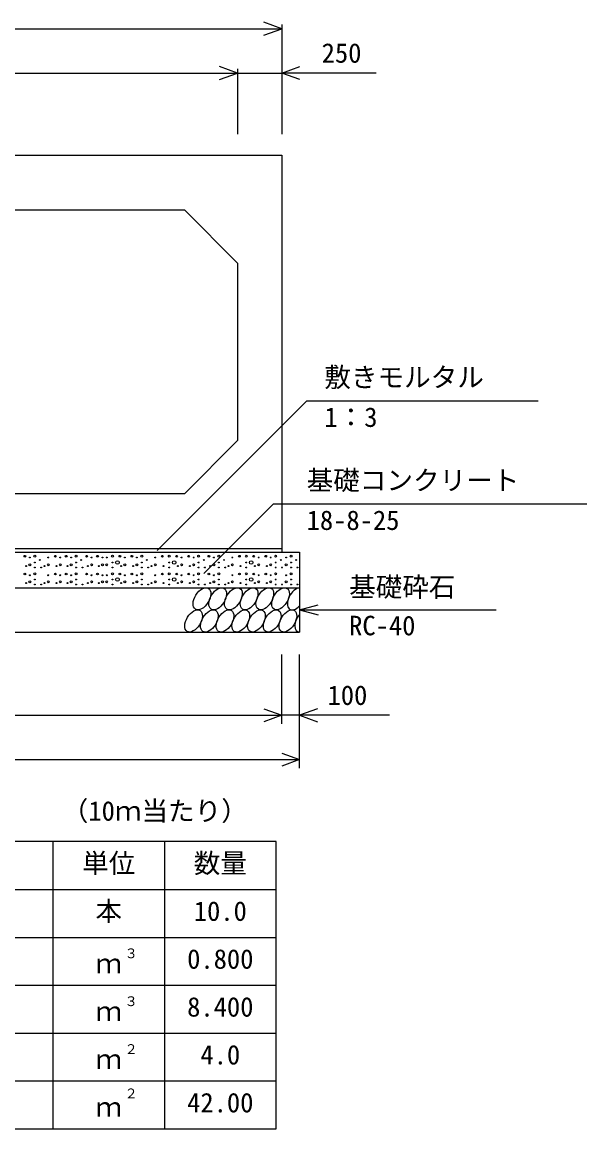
# Model space of a CAD drawing. Units: millimetres, scale not verified. Extents: x -100800 to 100800, y -35640 to 35640.
# Drawn here: x 31293 to 34480, y -23701 to -17460 of the extents above; entities that cross this region are included whole.
import ezdxf
from ezdxf.enums import TextEntityAlignment as Align

# ---------------------------------------------------------------- set-up
doc = ezdxf.new("R2010")
doc.units = ezdxf.units.MM
doc.header["$LTSCALE"] = 120
for name, color, linetype, lineweight in [('0-0_DIM', 7, 'Continuous', 25), ('0-2_HATCH', 6, 'Continuous', 25), ('0-3_HYO', 3, 'Continuous', 25), ('0-4_HYO2', 4, 'Continuous', 25), ('0-5_OUTLINE', 3, 'Continuous', 25), ('0-7_TXT', 7, 'Continuous', 25)]:
    doc.layers.add(name, color=color, linetype=linetype, lineweight=lineweight)
doc.styles.add('ＭＳ ゴシック', font='')
doc.styles.get('ＭＳ ゴシック').set_extended_font_data('MS Gothic')

msp = doc.modelspace()

# ---------------------------------------------------------------- linework, layer by layer
at = {"layer": '0-0_DIM'}
for p, q in [((32759.1, -17473.4), (32759.1, -18092)), ((28759.1, -17497.4), (32759.1, -17497.4)), ((32509.1, -17723.4), (32509.1, -18092)), ((33291.8, -17747.4), (32759.1, -17747.4)), ((32899, -19595.8), (32054.9, -20439.8)), ((32899, -19595.8), (34204.7, -19595.8)), ((32711.3, -20176.9), (32318.5, -20569.7)), ((32711.3, -20176.9), (34480.3, -20176.9)), ((32859.1, -20774.7), (32963.4, -20746.7)), ((32859.1, -20774.7), (33968, -20774.7)), ((32859.1, -20774.7), (32963.4, -20802.7)), ((32759.1, -21416.9), (32759.1, -21027.3)), ((32859.1, -21666.9), (32859.1, -21027.3)), ((28759.1, -21368.9), (32759.1, -21368.9)), ((28659.1, -21618.9), (32859.1, -21618.9))]:
    msp.add_line(p, q, dxfattribs=at)
for points in [[(32657.6, -17534.3), (32759.1, -17497.4), (32657.6, -17460.4)], [(32407.6, -17784.3), (32509.1, -17747.4), (32407.6, -17710.4)], [(32860.6, -17784.3), (32759.1, -17747.4), (32860.6, -17710.4)], [(28759.1, -17747.4), (29009.1, -17747.4), (32509.1, -17747.4), (32759.1, -17747.4)], [(32657.6, -21332), (32759.1, -21368.9), (32657.6, -21405.9)], [(32960.6, -21332), (32859.1, -21368.9), (32960.6, -21405.9)], [(33367.1, -21368.9), (32859.1, -21368.9), (32759.1, -21368.9)], [(32757.6, -21582), (32859.1, -21618.9), (32757.6, -21655.9)]]:
    msp.add_lwpolyline(points, dxfattribs=at)
at = {"layer": '0-2_HATCH'}
for centre, radius in [((31308.4, -20472.5), 5), ((31364.5, -20471.6), 5), ((31480.2, -20472.5), 5), ((31541.3, -20472.5), 5), ((31597.3, -20471.6), 5), ((31656.9, -20472.5), 5), ((31718, -20472.5), 5), ((31802.9, -20471.6), 5), ((31844.6, -20472.5), 5), ((31912.4, -20472.5), 5), ((31968.5, -20471.6), 5), ((32084.1, -20472.5), 5), ((32123.2, -20471.6), 5), ((32165, -20472.5), 5), ((32232.8, -20472.5), 5), ((32288.8, -20471.6), 5), ((32347.1, -20472.5), 5), ((32403.2, -20471.6), 5), ((32518.9, -20472.5), 5), ((32558, -20471.6), 5), ((32599.7, -20472.5), 5), ((32667.5, -20472.5), 5), ((32723.6, -20471.6), 5), ((32810.8, -20471.6), 5), ((31315.4, -20527.7), 2.5), ((31336.4, -20520.7), 5), ((31336.4, -20479.5), 2.5), ((31364.5, -20507.5), 2.5), ((31393.4, -20493.5), 2.5), ((31419.4, -20527.7), 2.5), ((31440.4, -20520.7), 5), ((31440.4, -20479.5), 2.5), ((31487.2, -20527.7), 2.5), ((31508.2, -20520.7), 5), ((31508.2, -20479.5), 2.5), ((31548.3, -20527.7), 2.5), ((31569.3, -20520.7), 5), ((31569.3, -20479.5), 2.5), ((31597.3, -20507.5), 2.5), ((31626.2, -20493.5), 2.5), ((31664, -20527.7), 2.5), ((31685, -20520.7), 5), ((31685, -20479.5), 2.5), ((31725, -20527.7), 2.5), ((31746.1, -20520.7), 5), ((31746.1, -20479.5), 2.5), ((31770, -20520.7), 5), ((31770, -20479.5), 2.5), ((31802.9, -20507.5), 2.5), ((31830.6, -20507.5), 10), ((31851.6, -20527.7), 2.5), ((31872.6, -20520.7), 5), ((31872.6, -20479.5), 2.5), ((31919.4, -20527.7), 2.5), ((31940.4, -20520.7), 5), ((31940.4, -20479.5), 2.5), ((31968.5, -20507.5), 2.5), ((31997.3, -20493.5), 2.5), ((32023.4, -20527.7), 2.5), ((32044.4, -20520.7), 5), ((32044.4, -20479.5), 2.5), ((32091.1, -20527.7), 2.5), ((32123.2, -20507.5), 2.5), ((32151, -20507.5), 10), ((32172, -20527.7), 2.5), ((32193, -20520.7), 5), ((32193, -20479.5), 2.5), ((32239.8, -20527.7), 2.5), ((32260.8, -20520.7), 5), ((32260.8, -20479.5), 2.5), ((32288.8, -20507.5), 2.5), ((32317.7, -20493.5), 2.5), ((32354.1, -20527.7), 2.5), ((32375.2, -20520.7), 5), ((32375.2, -20479.5), 2.5), ((32403.2, -20507.5), 2.5), ((32432.1, -20493.5), 2.5), ((32458.1, -20527.7), 2.5), ((32479.2, -20520.7), 5), ((32479.2, -20479.5), 2.5), ((32525.9, -20527.7), 2.5), ((32558, -20507.5), 2.5), ((32585.7, -20507.5), 10), ((32606.7, -20527.7), 2.5), ((32627.8, -20520.7), 5), ((32627.8, -20479.5), 2.5), ((32674.5, -20527.7), 2.5), ((32695.5, -20520.7), 5), ((32695.5, -20479.5), 2.5), ((32723.6, -20507.5), 2.5), ((32752.5, -20493.5), 2.5), ((32782.7, -20520.7), 5), ((32782.7, -20479.5), 2.5), ((32810.8, -20507.5), 2.5), ((32839.6, -20493.5), 2.5), ((31308.4, -20572.5), 5), ((31336.4, -20579.5), 2.5), ((31364.5, -20571.6), 5), ((31364.5, -20535.6), 2.5), ((31400.4, -20535.6), 2.5), ((31440.4, -20579.5), 2.5), ((31480.2, -20572.5), 5), ((31508.2, -20579.5), 2.5), ((31541.3, -20572.5), 5), ((31569.3, -20579.5), 2.5), ((31597.3, -20571.6), 5), ((31597.3, -20535.6), 2.5), ((31633.2, -20535.6), 2.5), ((31656.9, -20572.5), 5), ((31685, -20579.5), 2.5), ((31718, -20572.5), 5), ((31746.1, -20579.5), 2.5), ((31770, -20579.5), 2.5), ((31802.9, -20571.6), 5), ((31802.9, -20535.6), 2.5), ((31830.6, -20603.6), 10), ((31844.6, -20572.5), 5), ((31872.6, -20579.5), 2.5), ((31912.4, -20572.5), 5), ((31940.4, -20579.5), 2.5), ((31968.5, -20571.6), 5), ((31968.5, -20535.6), 2.5), ((32004.3, -20535.6), 2.5), ((32044.4, -20579.5), 2.5), ((32084.1, -20572.5), 5), ((32123.2, -20571.6), 5), ((32123.2, -20535.6), 2.5), ((32151, -20603.6), 10), ((32165, -20572.5), 5), ((32193, -20579.5), 2.5), ((32232.8, -20572.5), 5), ((32260.8, -20579.5), 2.5), ((32288.8, -20571.6), 5), ((32288.8, -20535.6), 2.5), ((32324.7, -20535.6), 2.5), ((32347.1, -20572.5), 5), ((32375.2, -20579.5), 2.5), ((32403.2, -20571.6), 5), ((32403.2, -20535.6), 2.5), ((32439.1, -20535.6), 2.5), ((32479.2, -20579.5), 2.5), ((32518.9, -20572.5), 5), ((32558, -20571.6), 5), ((32558, -20535.6), 2.5), ((32585.7, -20603.6), 10), ((32599.7, -20572.5), 5), ((32627.8, -20579.5), 2.5), ((32667.5, -20572.5), 5), ((32695.5, -20579.5), 2.5), ((32723.6, -20571.6), 5), ((32723.6, -20535.6), 2.5), ((32759.5, -20535.6), 2.5), ((32782.7, -20579.5), 2.5), ((32810.8, -20571.6), 5), ((32810.8, -20535.6), 2.5), ((32846.6, -20535.6), 2.5), ((31315.4, -20623.8), 2.5), ((31336.4, -20616.8), 5), ((31364.5, -20603.6), 2.5), ((31364.5, -20631.6), 2.5), ((31400.4, -20631.6), 2.5), ((31419.4, -20623.8), 2.5), ((31440.4, -20616.8), 5), ((31487.2, -20623.8), 2.5), ((31508.2, -20616.8), 5), ((31548.3, -20623.8), 2.5), ((31569.3, -20616.8), 5), ((31597.3, -20603.6), 2.5), ((31597.3, -20631.6), 2.5), ((31633.2, -20631.6), 2.5), ((31664, -20623.8), 2.5), ((31685, -20616.8), 5), ((31725, -20623.8), 2.5), ((31746.1, -20616.8), 5), ((31770, -20616.8), 5), ((31802.9, -20603.6), 2.5), ((31802.9, -20631.6), 2.5), ((31851.6, -20623.8), 2.5), ((31872.6, -20616.8), 5), ((31919.4, -20623.8), 2.5), ((31940.4, -20616.8), 5), ((31968.5, -20603.6), 2.5), ((31968.5, -20631.6), 2.5), ((32004.3, -20631.6), 2.5), ((32023.4, -20623.8), 2.5), ((32044.4, -20616.8), 5), ((32091.1, -20623.8), 2.5), ((32123.2, -20603.6), 2.5), ((32123.2, -20631.6), 2.5), ((32172, -20623.8), 2.5), ((32193, -20616.8), 5), ((32239.8, -20623.8), 2.5), ((32260.8, -20616.8), 5), ((32288.8, -20603.6), 2.5), ((32288.8, -20631.6), 2.5), ((32324.7, -20631.6), 2.5), ((32354.1, -20623.8), 2.5), ((32375.2, -20616.8), 5), ((32403.2, -20603.6), 2.5), ((32403.2, -20631.6), 2.5), ((32439.1, -20631.6), 2.5), ((32458.1, -20623.8), 2.5), ((32479.2, -20616.8), 5), ((32525.9, -20623.8), 2.5), ((32558, -20603.6), 2.5), ((32558, -20631.6), 2.5), ((32606.7, -20623.8), 2.5), ((32627.8, -20616.8), 5), ((32674.5, -20623.8), 2.5), ((32695.5, -20616.8), 5), ((32723.6, -20603.6), 2.5), ((32723.6, -20631.6), 2.5), ((32759.5, -20631.6), 2.5), ((32782.7, -20616.8), 5), ((32810.8, -20603.6), 2.5), ((32810.8, -20631.6), 2.5), ((32846.6, -20631.6), 2.5)]:
    msp.add_circle(centre, radius, dxfattribs=at)
for centre in [(32307.6, -20712.2), (32396.3, -20712.2), (32485, -20712.2), (32573.7, -20712.2), (32662.4, -20712.2), (32751.1, -20712.2), (32260.5, -20837.2), (32349.2, -20837.2), (32437.9, -20837.2), (32526.6, -20837.2), (32615.3, -20837.2), (32704, -20837.2), (32792.7, -20837.2)]:
    msp.add_ellipse(centre, major_axis=(36.4, 58.9), ratio=0.5792, dxfattribs=at)
for centre, start_param, end_param in [((32839.8, -20712.2), 0.419949, 4.357003), ((32881.4, -20837.2), 1.28053, 3.496422)]:
    msp.add_ellipse(centre, major_axis=(36.4, 58.9), ratio=0.5792, start_param=start_param, end_param=end_param, dxfattribs=at)
at = {"layer": '0-3_HYO'}
for p, q in [((31466.6, -22081.4), (31466.6, -23701.4)), ((32096.6, -22081.4), (32096.6, -23701.4)), ((28791.6, -22351.4), (32726.6, -22351.4))]:
    msp.add_line(p, q, dxfattribs=at)
msp.add_lwpolyline([(28791.6, -23701.4), (32726.6, -23701.4), (32726.6, -22081.4), (28791.6, -22081.4)], close=True, dxfattribs=at)
at = {"layer": '0-4_HYO2'}
for p, q in [((28791.6, -22621.4), (32726.6, -22621.4)), ((28791.6, -22891.4), (32726.6, -22891.4)), ((28791.6, -23161.4), (32726.6, -23161.4)), ((28791.6, -23431.4), (32726.6, -23431.4))]:
    msp.add_line(p, q, dxfattribs=at)
at = {"layer": '0-5_OUTLINE'}
for p, q in [((29309.1, -18519.7), (32209.1, -18519.7)), ((32509.1, -18819.7), (32209.1, -18519.7)), ((32509.1, -18819.7), (32509.1, -19819.7)), ((32209.1, -20119.7), (32509.1, -19819.7)), ((32209.1, -20119.7), (29309.1, -20119.7)), ((28659.1, -20449.7), (32859.1, -20449.7)), ((32759.1, -20429.7), (28759.1, -20429.7)), ((32859.1, -20449.7), (32859.1, -20899.7)), ((28659.1, -20649.7), (32859.1, -20649.7)), ((28659.1, -20899.7), (32859.1, -20899.7))]:
    msp.add_line(p, q, dxfattribs=at)
msp.add_lwpolyline([(28759.1, -18209.7), (32759.1, -18209.7), (32759.1, -20449.7)], dxfattribs=at)

# ---------------------------------------------------------------- texts
at = {"layer": '0-0_DIM', "style": 'ＭＳ ゴシック'}
for s, p in [('250', (32983.4, -17722.4)), ('敷きモルタル', (32998.6, -19550.8)), ('1：3', (32998.6, -19776)), ('基礎コンクリート', (32898.6, -20132)), ('18-8-25', (32898.6, -20357.1)), ('基礎砕石', (33138.3, -20733.5)), ('RC-40', (33138.3, -20951.1)), ('100', (33016.5, -21343.9))]:
    msp.add_text(s, height=110, dxfattribs=at).set_placement(p, align=Align.BOTTOM_LEFT)
at = {"layer": '0-7_TXT', "style": 'ＭＳ ゴシック'}
for s, height, p in [('（10ｍ当たり）', 110, (31516.6, -21996.4)), ('単位', 110, (31631.6, -22291.4)), ('数量', 110, (32261.6, -22291.4)), ('本', 110, (31706.6, -22561.4)), ('10.0', 110, (32261.6, -22561.4)), ('３', 55, (31870.5, -22755.5)), ('0.800', 110, (32224.1, -22831.4)), ('ｍ', 110, (31706.6, -22856.4)), ('３', 55, (31870.5, -23025.5)), ('8.400', 110, (32224.1, -23101.4)), ('ｍ', 110, (31706.6, -23126.4)), ('２', 55, (31870.5, -23295.5)), ('4.0', 110, (32299.1, -23371.4)), ('ｍ', 110, (31706.6, -23396.4)), ('２', 55, (31870.5, -23545.5)), ('42.00', 110, (32224.1, -23641.4)), ('ｍ', 110, (31706.6, -23666.4))]:
    msp.add_text(s, height=height, dxfattribs=at).set_placement(p, align=Align.BOTTOM_LEFT)

doc.saveas('drawing.dxf')
